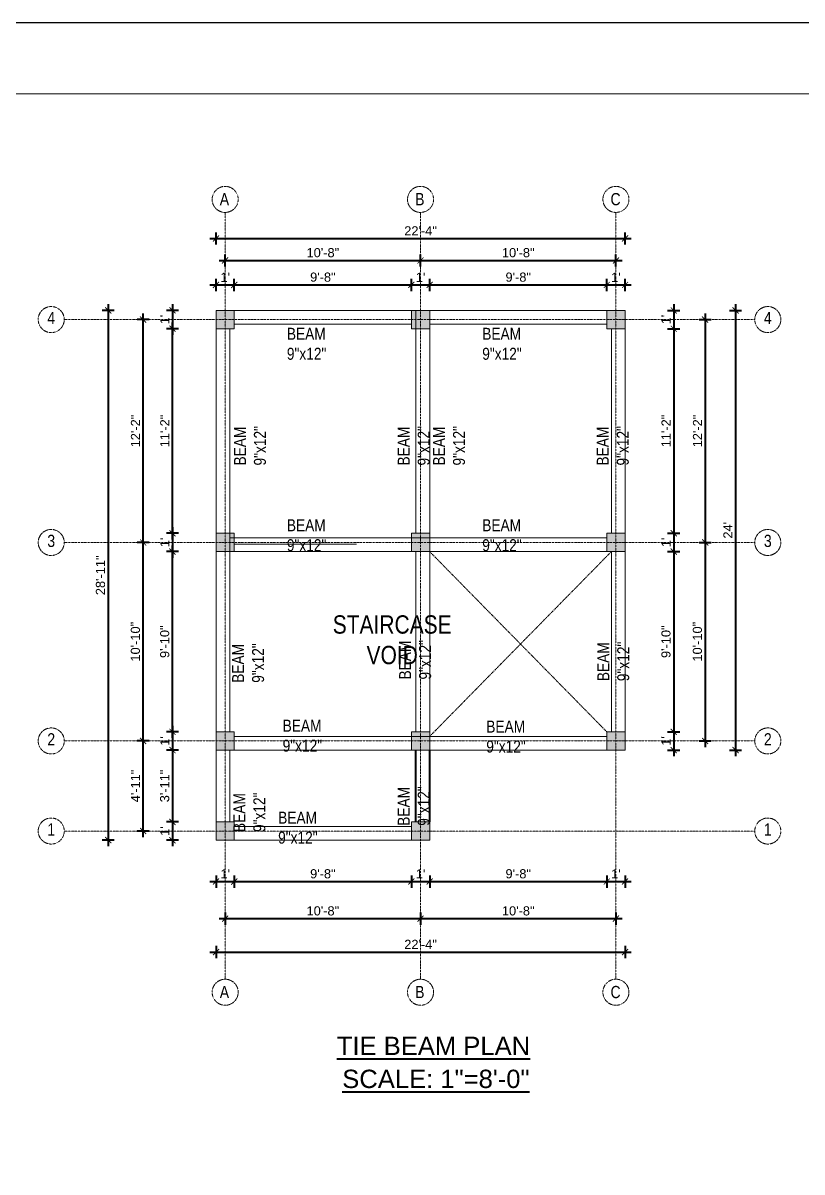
# Model space of a CAD drawing. Header units: inches. Extents: x 85856 to 287200, y -126184 to 75211.
# Drawn here: x 186849 to 187359, y -24156 to -23404 of the extents above; entities that cross this region are included whole.
import ezdxf
from ezdxf.enums import TextEntityAlignment as Align

# ---------------------------------------------------------------- set-up
doc = ezdxf.new("R2010")
doc.units = ezdxf.units.IN
doc.header["$LTSCALE"] = 0.5
doc.header["$MEASUREMENT"] = 0
doc.header["$PDMODE"] = 66
doc.linetypes.add('CENTER', pattern=[2, 1.25, -0.25, 0.25, -0.25])
for name, color, linetype, lineweight in [('Annotate-Lite.w', 177, 'Continuous', 9), ('Annotations-Bold.w', 177, 'Continuous', 13), ('ELE1', 3, 'Continuous', 9), ('wall', 1, 'Continuous', 40)]:
    doc.layers.add(name, color=color, linetype=linetype, lineweight=lineweight)
doc.styles.add('ARAIL', font='ARIALN.TTF')
doc.styles.add('ordinary', font='arial.ttf')
doc.styles.get("Standard").update_dxf_attribs({"font": 'arial.ttf'})
doc.dimstyles.new('1 by 96', dxfattribs={"dimtxt": 6, "dimasz": 4, "dimexe": 4, "dimexo": 4, "dimgap": 2, "dimtad": 1, "dimdec": 0, "dimzin": 0, "dimdsep": 46, "dimlunit": 4, "dimtxsty": 'Standard', "dimblk": 'ARCHTICK', "dimcen": 0, "dimdle": 4, "dimadec": 0, "dimazin": 0, "dimtfac": 1, "dimtdec": 0, "dimtix": 1, "dimtofl": 0, "dimtmove": 1, "dimatfit": 3, "dimldrblk": 'ARCHTICK', "dimfxl": 4, "dimfxlon": 1, "dimtolj": 1, "dimtzin": 0, "dimlwd": -1, "dimlwe": -1, "dimarcsym": 0})

# ---------------------------------------------------------------- blocks, each defined once
blk = doc.blocks.new('_ArchTick')
at = {"color": 0, "linetype": 'ByBlock', "const_width": 0.15}
blk.add_lwpolyline([(-0.5, -0.5), (0.5, 0.5)], dxfattribs=at)
blk = doc.blocks.new('*D769')
at = {"layer": 'Defpoints', "color": 0, "transparency": 16777216}
for p in [(186987.14, -23575.33), (186975.14, -23592.03), (186987.14, -23592.03)]:
    blk.add_point(p, dxfattribs=at)
at = {"layer": 'wall', "color": 0, "transparency": 16777216}
for p, q in [((186975.14, -23579.33), (186975.14, -23571.33)), ((186987.14, -23579.33), (186987.14, -23571.33)), ((186971.14, -23575.33), (186991.14, -23575.33))]:
    blk.add_line(p, q, dxfattribs=at)
at = {"layer": 'wall', "color": 0, "transparency": 16777216, "xscale": 4, "yscale": 4, "zscale": 4, "rotation": 180}
blk.add_blockref('_ArchTick', (186975.14, -23575.33), dxfattribs=at)
at = {"layer": 'wall', "color": 0, "transparency": 16777216, "xscale": 4, "yscale": 4, "zscale": 4}
blk.add_blockref('_ArchTick', (186987.14, -23575.33), dxfattribs=at)
at = {"layer": 'wall', "color": 0, "transparency": 16777216, "insert": (186981.14, -23570.32), "char_height": 6, "attachment_point": 5}
blk.add_mtext("\\A1;1'", dxfattribs=at)
blk = doc.blocks.new('*D770')
at = {"layer": 'Defpoints', "color": 0, "transparency": 16777216}
for p in [(187103.14, -23575.33), (186987.14, -23592.03), (187103.14, -23592.03)]:
    blk.add_point(p, dxfattribs=at)
at = {"layer": 'wall', "color": 0, "transparency": 16777216}
for p, q in [((186987.14, -23579.33), (186987.14, -23571.33)), ((187103.14, -23579.33), (187103.14, -23571.33)), ((186983.14, -23575.33), (187107.14, -23575.33))]:
    blk.add_line(p, q, dxfattribs=at)
at = {"layer": 'wall', "color": 0, "transparency": 16777216, "xscale": 4, "yscale": 4, "zscale": 4, "rotation": 180}
blk.add_blockref('_ArchTick', (186987.14, -23575.33), dxfattribs=at)
at = {"layer": 'wall', "color": 0, "transparency": 16777216, "xscale": 4, "yscale": 4, "zscale": 4}
blk.add_blockref('_ArchTick', (187103.14, -23575.33), dxfattribs=at)
at = {"layer": 'wall', "color": 0, "transparency": 16777216, "insert": (187045.14, -23570.27), "char_height": 6, "attachment_point": 5}
blk.add_mtext('\\A1;9\'-8"', dxfattribs=at)
blk = doc.blocks.new('*D771')
at = {"layer": 'Defpoints', "color": 0, "transparency": 16777216}
for p in [(187115.14, -23575.33), (187103.14, -23592.03), (187115.14, -23592.03)]:
    blk.add_point(p, dxfattribs=at)
at = {"layer": 'wall', "color": 0, "transparency": 16777216}
for p, q in [((187103.14, -23579.33), (187103.14, -23571.33)), ((187115.14, -23579.33), (187115.14, -23571.33)), ((187099.14, -23575.33), (187119.14, -23575.33))]:
    blk.add_line(p, q, dxfattribs=at)
at = {"layer": 'wall', "color": 0, "transparency": 16777216, "xscale": 4, "yscale": 4, "zscale": 4, "rotation": 180}
blk.add_blockref('_ArchTick', (187103.14, -23575.33), dxfattribs=at)
at = {"layer": 'wall', "color": 0, "transparency": 16777216, "xscale": 4, "yscale": 4, "zscale": 4}
blk.add_blockref('_ArchTick', (187115.14, -23575.33), dxfattribs=at)
at = {"layer": 'wall', "color": 0, "transparency": 16777216, "insert": (187109.14, -23570.32), "char_height": 6, "attachment_point": 5}
blk.add_mtext("\\A1;1'", dxfattribs=at)
blk = doc.blocks.new('*D772')
at = {"layer": 'Defpoints', "color": 0, "transparency": 16777216}
for p in [(187231.14, -23575.33), (187115.14, -23592.03), (187231.14, -23592.03)]:
    blk.add_point(p, dxfattribs=at)
at = {"layer": 'wall', "color": 0, "transparency": 16777216}
for p, q in [((187115.14, -23579.33), (187115.14, -23571.33)), ((187231.14, -23579.33), (187231.14, -23571.33)), ((187111.14, -23575.33), (187235.14, -23575.33))]:
    blk.add_line(p, q, dxfattribs=at)
at = {"layer": 'wall', "color": 0, "transparency": 16777216, "xscale": 4, "yscale": 4, "zscale": 4, "rotation": 180}
blk.add_blockref('_ArchTick', (187115.14, -23575.33), dxfattribs=at)
at = {"layer": 'wall', "color": 0, "transparency": 16777216, "xscale": 4, "yscale": 4, "zscale": 4}
blk.add_blockref('_ArchTick', (187231.14, -23575.33), dxfattribs=at)
at = {"layer": 'wall', "color": 0, "transparency": 16777216, "insert": (187173.14, -23570.27), "char_height": 6, "attachment_point": 5}
blk.add_mtext('\\A1;9\'-8"', dxfattribs=at)
blk = doc.blocks.new('*D773')
at = {"layer": 'Defpoints', "color": 0, "transparency": 16777216}
for p in [(187243.14, -23575.33), (187231.14, -23592.03), (187243.14, -23592.03)]:
    blk.add_point(p, dxfattribs=at)
at = {"layer": 'wall', "color": 0, "transparency": 16777216}
for p, q in [((187231.14, -23579.33), (187231.14, -23571.33)), ((187243.14, -23579.33), (187243.14, -23571.33)), ((187227.14, -23575.33), (187247.14, -23575.33))]:
    blk.add_line(p, q, dxfattribs=at)
at = {"layer": 'wall', "color": 0, "transparency": 16777216, "xscale": 4, "yscale": 4, "zscale": 4, "rotation": 180}
blk.add_blockref('_ArchTick', (187231.14, -23575.33), dxfattribs=at)
at = {"layer": 'wall', "color": 0, "transparency": 16777216, "xscale": 4, "yscale": 4, "zscale": 4}
blk.add_blockref('_ArchTick', (187243.14, -23575.33), dxfattribs=at)
at = {"layer": 'wall', "color": 0, "transparency": 16777216, "insert": (187237.14, -23570.32), "char_height": 6, "attachment_point": 5}
blk.add_mtext("\\A1;1'", dxfattribs=at)
blk = doc.blocks.new('*D774')
at = {"layer": 'Defpoints', "color": 0, "transparency": 16777216}
for p in [(187109.14, -23559.31), (186981.14, -23592.03), (187109.14, -23592.03)]:
    blk.add_point(p, dxfattribs=at)
at = {"layer": 'wall', "color": 0, "transparency": 16777216}
for p, q in [((186981.14, -23563.31), (186981.14, -23555.31)), ((187109.14, -23563.31), (187109.14, -23555.31)), ((186977.14, -23559.31), (187113.14, -23559.31))]:
    blk.add_line(p, q, dxfattribs=at)
at = {"layer": 'wall', "color": 0, "transparency": 16777216, "xscale": 4, "yscale": 4, "zscale": 4, "rotation": 180}
blk.add_blockref('_ArchTick', (186981.14, -23559.31), dxfattribs=at)
at = {"layer": 'wall', "color": 0, "transparency": 16777216, "xscale": 4, "yscale": 4, "zscale": 4}
blk.add_blockref('_ArchTick', (187109.14, -23559.31), dxfattribs=at)
at = {"layer": 'wall', "color": 0, "transparency": 16777216, "insert": (187045.14, -23554.25), "char_height": 6, "attachment_point": 5}
blk.add_mtext('\\A1;10\'-8"', dxfattribs=at)
blk = doc.blocks.new('*D775')
at = {"layer": 'Defpoints', "color": 0, "transparency": 16777216}
for p in [(187237.14, -23559.31), (187109.14, -23592.03), (187237.14, -23592.03)]:
    blk.add_point(p, dxfattribs=at)
at = {"layer": 'wall', "color": 0, "transparency": 16777216}
for p, q in [((187109.14, -23563.31), (187109.14, -23555.31)), ((187237.14, -23563.31), (187237.14, -23555.31)), ((187105.14, -23559.31), (187241.14, -23559.31))]:
    blk.add_line(p, q, dxfattribs=at)
at = {"layer": 'wall', "color": 0, "transparency": 16777216, "xscale": 4, "yscale": 4, "zscale": 4, "rotation": 180}
blk.add_blockref('_ArchTick', (187109.14, -23559.31), dxfattribs=at)
at = {"layer": 'wall', "color": 0, "transparency": 16777216, "xscale": 4, "yscale": 4, "zscale": 4}
blk.add_blockref('_ArchTick', (187237.14, -23559.31), dxfattribs=at)
at = {"layer": 'wall', "color": 0, "transparency": 16777216, "insert": (187173.14, -23554.25), "char_height": 6, "attachment_point": 5}
blk.add_mtext('\\A1;10\'-8"', dxfattribs=at)
blk = doc.blocks.new('*D776')
at = {"layer": 'Defpoints', "color": 0, "transparency": 16777216}
for p in [(187243.14, -23544.93), (186975.14, -23592.03), (187243.14, -23592.03)]:
    blk.add_point(p, dxfattribs=at)
at = {"layer": 'wall', "color": 0, "transparency": 16777216}
for p, q in [((186975.14, -23548.93), (186975.14, -23540.93)), ((187243.14, -23548.93), (187243.14, -23540.93)), ((186971.14, -23544.93), (187247.14, -23544.93))]:
    blk.add_line(p, q, dxfattribs=at)
at = {"layer": 'wall', "color": 0, "transparency": 16777216, "xscale": 4, "yscale": 4, "zscale": 4, "rotation": 180}
blk.add_blockref('_ArchTick', (186975.14, -23544.93), dxfattribs=at)
at = {"layer": 'wall', "color": 0, "transparency": 16777216, "xscale": 4, "yscale": 4, "zscale": 4}
blk.add_blockref('_ArchTick', (187243.14, -23544.93), dxfattribs=at)
at = {"layer": 'wall', "color": 0, "transparency": 16777216, "insert": (187109.14, -23539.92), "char_height": 6, "attachment_point": 5}
blk.add_mtext('\\A1;22\'-4"', dxfattribs=at)
blk = doc.blocks.new('*D777')
at = {"layer": 'Defpoints', "color": 0, "transparency": 16777216}
for p in [(186975.14, -23592.03), (186946.61, -23604.03), (186975.14, -23604.03)]:
    blk.add_point(p, dxfattribs=at)
at = {"layer": 'wall', "color": 0, "transparency": 16777216}
for p, q in [((186950.61, -23592.03), (186942.61, -23592.03)), ((186946.61, -23588.03), (186946.61, -23608.03)), ((186950.61, -23604.03), (186942.61, -23604.03))]:
    blk.add_line(p, q, dxfattribs=at)
at = {"layer": 'wall', "color": 0, "transparency": 16777216, "xscale": 4, "yscale": 4, "zscale": 4}
for p, rotation in [((186946.61, -23592.03), 90), ((186946.61, -23604.03), 270)]:
    blk.add_blockref('_ArchTick', p, dxfattribs=dict(at, rotation=rotation))
at = {"layer": 'wall', "color": 0, "transparency": 16777216, "insert": (186941.6, -23598.03), "char_height": 6, "attachment_point": 5, "rotation": 90}
blk.add_mtext("\\A1;1'", dxfattribs=at)
blk = doc.blocks.new('*D778')
at = {"layer": 'Defpoints', "color": 0, "transparency": 16777216}
for p in [(186975.14, -23738.03), (186946.61, -23750.03), (186975.14, -23750.03)]:
    blk.add_point(p, dxfattribs=at)
at = {"layer": 'wall', "color": 0, "transparency": 16777216}
for p, q in [((186946.61, -23734.03), (186946.61, -23754.03)), ((186950.61, -23738.03), (186942.61, -23738.03)), ((186950.61, -23750.03), (186942.61, -23750.03))]:
    blk.add_line(p, q, dxfattribs=at)
at = {"layer": 'wall', "color": 0, "transparency": 16777216, "xscale": 4, "yscale": 4, "zscale": 4}
for p, rotation in [((186946.61, -23738.03), 90), ((186946.61, -23750.03), 270)]:
    blk.add_blockref('_ArchTick', p, dxfattribs=dict(at, rotation=rotation))
at = {"layer": 'wall', "color": 0, "transparency": 16777216, "insert": (186941.6, -23744.03), "char_height": 6, "attachment_point": 5, "rotation": 90}
blk.add_mtext("\\A1;1'", dxfattribs=at)
blk = doc.blocks.new('*D779')
at = {"layer": 'Defpoints', "color": 0, "transparency": 16777216}
for p in [(186975.14, -23868.03), (186946.61, -23880.03), (186975.14, -23880.03)]:
    blk.add_point(p, dxfattribs=at)
at = {"layer": 'wall', "color": 0, "transparency": 16777216}
for p, q in [((186946.61, -23864.03), (186946.61, -23884.03)), ((186950.61, -23868.03), (186942.61, -23868.03)), ((186950.61, -23880.03), (186942.61, -23880.03))]:
    blk.add_line(p, q, dxfattribs=at)
at = {"layer": 'wall', "color": 0, "transparency": 16777216, "xscale": 4, "yscale": 4, "zscale": 4}
for p, rotation in [((186946.61, -23868.03), 90), ((186946.61, -23880.03), 270)]:
    blk.add_blockref('_ArchTick', p, dxfattribs=dict(at, rotation=rotation))
at = {"layer": 'wall', "color": 0, "transparency": 16777216, "insert": (186941.6, -23874.03), "char_height": 6, "attachment_point": 5, "rotation": 90}
blk.add_mtext("\\A1;1'", dxfattribs=at)
blk = doc.blocks.new('*D780')
at = {"layer": 'Defpoints', "color": 0, "transparency": 16777216}
for p in [(186975.14, -23880.03), (186946.61, -23927.03), (186975.14, -23927.03)]:
    blk.add_point(p, dxfattribs=at)
at = {"layer": 'wall', "color": 0, "transparency": 16777216}
for p, q in [((186950.61, -23880.03), (186942.61, -23880.03)), ((186946.61, -23876.03), (186946.61, -23931.03)), ((186950.61, -23927.03), (186942.61, -23927.03))]:
    blk.add_line(p, q, dxfattribs=at)
at = {"layer": 'wall', "color": 0, "transparency": 16777216, "xscale": 4, "yscale": 4, "zscale": 4}
for p, rotation in [((186946.61, -23880.03), 90), ((186946.61, -23927.03), 270)]:
    blk.add_blockref('_ArchTick', p, dxfattribs=dict(at, rotation=rotation))
at = {"layer": 'wall', "color": 0, "transparency": 16777216, "insert": (186941.54, -23903.53), "char_height": 6, "attachment_point": 5, "rotation": 90}
blk.add_mtext('\\A1;3\'-11"', dxfattribs=at)
blk = doc.blocks.new('*D781')
at = {"layer": 'Defpoints', "color": 0, "transparency": 16777216}
for p in [(186975.14, -23927.03), (186946.61, -23939.03), (186975.14, -23939.03)]:
    blk.add_point(p, dxfattribs=at)
at = {"layer": 'wall', "color": 0, "transparency": 16777216}
for p, q in [((186946.61, -23923.03), (186946.61, -23943.03)), ((186950.61, -23927.03), (186942.61, -23927.03)), ((186950.61, -23939.03), (186942.61, -23939.03))]:
    blk.add_line(p, q, dxfattribs=at)
at = {"layer": 'wall', "color": 0, "transparency": 16777216, "xscale": 4, "yscale": 4, "zscale": 4}
for p, rotation in [((186946.61, -23927.03), 90), ((186946.61, -23939.03), 270)]:
    blk.add_blockref('_ArchTick', p, dxfattribs=dict(at, rotation=rotation))
at = {"layer": 'wall', "color": 0, "transparency": 16777216, "insert": (186941.6, -23933.03), "char_height": 6, "attachment_point": 5, "rotation": 90}
blk.add_mtext("\\A1;1'", dxfattribs=at)
blk = doc.blocks.new('*D782')
at = {"layer": 'Defpoints', "color": 0, "transparency": 16777216}
for p in [(186927.4, -23874.03), (186975.14, -23874.03), (186975.14, -23933.03)]:
    blk.add_point(p, dxfattribs=at)
at = {"layer": 'wall', "color": 0, "transparency": 16777216}
for p, q in [((186927.4, -23937.03), (186927.4, -23870.03)), ((186931.4, -23874.03), (186923.4, -23874.03)), ((186931.4, -23933.03), (186923.4, -23933.03))]:
    blk.add_line(p, q, dxfattribs=at)
at = {"layer": 'wall', "color": 0, "transparency": 16777216, "xscale": 4, "yscale": 4, "zscale": 4}
for p, rotation in [((186927.4, -23874.03), 90), ((186927.4, -23933.03), 270)]:
    blk.add_blockref('_ArchTick', p, dxfattribs=dict(at, rotation=rotation))
at = {"layer": 'wall', "color": 0, "transparency": 16777216, "insert": (186922.39, -23903.53), "char_height": 6, "attachment_point": 5, "rotation": 90}
blk.add_mtext('\\A1;4\'-11"', dxfattribs=at)
blk = doc.blocks.new('*D783')
at = {"layer": 'Defpoints', "color": 0, "transparency": 16777216}
for p in [(186927.4, -23744.03), (186975.14, -23744.03), (186975.14, -23874.03)]:
    blk.add_point(p, dxfattribs=at)
at = {"layer": 'wall', "color": 0, "transparency": 16777216}
for p, q in [((186931.4, -23744.03), (186923.4, -23744.03)), ((186927.4, -23878.03), (186927.4, -23740.03)), ((186931.4, -23874.03), (186923.4, -23874.03))]:
    blk.add_line(p, q, dxfattribs=at)
at = {"layer": 'wall', "color": 0, "transparency": 16777216, "xscale": 4, "yscale": 4, "zscale": 4}
for p, rotation in [((186927.4, -23744.03), 90), ((186927.4, -23874.03), 270)]:
    blk.add_blockref('_ArchTick', p, dxfattribs=dict(at, rotation=rotation))
at = {"layer": 'wall', "color": 0, "transparency": 16777216, "insert": (186922.33, -23809.03), "char_height": 6, "attachment_point": 5, "rotation": 90}
blk.add_mtext('\\A1;10\'-10"', dxfattribs=at)
blk = doc.blocks.new('*D784')
at = {"layer": 'Defpoints', "color": 0, "transparency": 16777216}
for p in [(186927.4, -23598.03), (186975.14, -23598.03), (186975.14, -23744.03)]:
    blk.add_point(p, dxfattribs=at)
at = {"layer": 'wall', "color": 0, "transparency": 16777216}
for p, q in [((186927.4, -23748.03), (186927.4, -23594.03)), ((186931.4, -23598.03), (186923.4, -23598.03)), ((186931.4, -23744.03), (186923.4, -23744.03))]:
    blk.add_line(p, q, dxfattribs=at)
at = {"layer": 'wall', "color": 0, "transparency": 16777216, "xscale": 4, "yscale": 4, "zscale": 4}
for p, rotation in [((186927.4, -23598.03), 90), ((186927.4, -23744.03), 270)]:
    blk.add_blockref('_ArchTick', p, dxfattribs=dict(at, rotation=rotation))
at = {"layer": 'wall', "color": 0, "transparency": 16777216, "insert": (186922.39, -23671.03), "char_height": 6, "attachment_point": 5, "rotation": 90}
blk.add_mtext('\\A1;12\'-2"', dxfattribs=at)
blk = doc.blocks.new('*D785')
at = {"layer": 'Defpoints', "color": 0, "transparency": 16777216}
for p in [(186975.14, -23592.03), (186904.52, -23939.03), (186975.14, -23939.03)]:
    blk.add_point(p, dxfattribs=at)
at = {"layer": 'wall', "color": 0, "transparency": 16777216}
for p, q in [((186908.52, -23592.03), (186900.52, -23592.03)), ((186904.52, -23588.03), (186904.52, -23943.03)), ((186908.52, -23939.03), (186900.52, -23939.03))]:
    blk.add_line(p, q, dxfattribs=at)
at = {"layer": 'wall', "color": 0, "transparency": 16777216, "xscale": 4, "yscale": 4, "zscale": 4}
for p, rotation in [((186904.52, -23592.03), 90), ((186904.52, -23939.03), 270)]:
    blk.add_blockref('_ArchTick', p, dxfattribs=dict(at, rotation=rotation))
at = {"layer": 'wall', "color": 0, "transparency": 16777216, "insert": (186899.45, -23765.53), "char_height": 6, "attachment_point": 5, "rotation": 90}
blk.add_mtext('\\A1;28\'-11"', dxfattribs=at)
blk = doc.blocks.new('*D786')
at = {"layer": 'Defpoints', "color": 0, "transparency": 16777216}
for p in [(187243.14, -23592.03), (187243.14, -23604.03), (187275.01, -23604.03)]:
    blk.add_point(p, dxfattribs=at)
at = {"layer": 'wall', "color": 0, "transparency": 16777216}
for p, q in [((187271.01, -23592.03), (187279.01, -23592.03)), ((187275.01, -23588.03), (187275.01, -23608.03)), ((187271.01, -23604.03), (187279.01, -23604.03))]:
    blk.add_line(p, q, dxfattribs=at)
at = {"layer": 'wall', "color": 0, "transparency": 16777216, "xscale": 4, "yscale": 4, "zscale": 4}
for p, rotation in [((187275.01, -23592.03), 90), ((187275.01, -23604.03), 270)]:
    blk.add_blockref('_ArchTick', p, dxfattribs=dict(at, rotation=rotation))
at = {"layer": 'wall', "color": 0, "transparency": 16777216, "insert": (187270, -23598.03), "char_height": 6, "attachment_point": 5, "rotation": 90}
blk.add_mtext("\\A1;1'", dxfattribs=at)
blk = doc.blocks.new('*D787')
at = {"layer": 'Defpoints', "color": 0, "transparency": 16777216}
for p in [(187243.14, -23738.03), (187243.14, -23750.03), (187275.01, -23750.03)]:
    blk.add_point(p, dxfattribs=at)
at = {"layer": 'wall', "color": 0, "transparency": 16777216}
for p, q in [((187275.01, -23734.03), (187275.01, -23754.03)), ((187271.01, -23738.03), (187279.01, -23738.03)), ((187271.01, -23750.03), (187279.01, -23750.03))]:
    blk.add_line(p, q, dxfattribs=at)
at = {"layer": 'wall', "color": 0, "transparency": 16777216, "xscale": 4, "yscale": 4, "zscale": 4}
for p, rotation in [((187275.01, -23738.03), 90), ((187275.01, -23750.03), 270)]:
    blk.add_blockref('_ArchTick', p, dxfattribs=dict(at, rotation=rotation))
at = {"layer": 'wall', "color": 0, "transparency": 16777216, "insert": (187270, -23744.03), "char_height": 6, "attachment_point": 5, "rotation": 90}
blk.add_mtext("\\A1;1'", dxfattribs=at)
blk = doc.blocks.new('*D788')
at = {"layer": 'Defpoints', "color": 0, "transparency": 16777216}
for p in [(187243.14, -23598.03), (187243.14, -23744.03), (187295.61, -23744.03)]:
    blk.add_point(p, dxfattribs=at)
at = {"layer": 'wall', "color": 0, "transparency": 16777216}
for p, q in [((187295.61, -23594.03), (187295.61, -23748.03)), ((187291.61, -23598.03), (187299.61, -23598.03)), ((187291.61, -23744.03), (187299.61, -23744.03))]:
    blk.add_line(p, q, dxfattribs=at)
at = {"layer": 'wall', "color": 0, "transparency": 16777216, "xscale": 4, "yscale": 4, "zscale": 4}
for p, rotation in [((187295.61, -23598.03), 90), ((187295.61, -23744.03), 270)]:
    blk.add_blockref('_ArchTick', p, dxfattribs=dict(at, rotation=rotation))
at = {"layer": 'wall', "color": 0, "transparency": 16777216, "insert": (187290.6, -23671.03), "char_height": 6, "attachment_point": 5, "rotation": 90}
blk.add_mtext('\\A1;12\'-2"', dxfattribs=at)
blk = doc.blocks.new('*D789')
at = {"layer": 'Defpoints', "color": 0, "transparency": 16777216}
for p in [(187243.14, -23744.03), (187243.14, -23874.03), (187295.61, -23874.03)]:
    blk.add_point(p, dxfattribs=at)
at = {"layer": 'wall', "color": 0, "transparency": 16777216}
for p, q in [((187291.61, -23744.03), (187299.61, -23744.03)), ((187295.61, -23740.03), (187295.61, -23878.03)), ((187291.61, -23874.03), (187299.61, -23874.03))]:
    blk.add_line(p, q, dxfattribs=at)
at = {"layer": 'wall', "color": 0, "transparency": 16777216, "xscale": 4, "yscale": 4, "zscale": 4}
for p, rotation in [((187295.61, -23744.03), 90), ((187295.61, -23874.03), 270)]:
    blk.add_blockref('_ArchTick', p, dxfattribs=dict(at, rotation=rotation))
at = {"layer": 'wall', "color": 0, "transparency": 16777216, "insert": (187290.54, -23809.03), "char_height": 6, "attachment_point": 5, "rotation": 90}
blk.add_mtext('\\A1;10\'-10"', dxfattribs=at)
blk = doc.blocks.new('*D790')
at = {"layer": 'Defpoints', "color": 0, "transparency": 16777216}
for p in [(187243.14, -23880.03), (186975.14, -23939.03), (187243.14, -24012.29)]:
    blk.add_point(p, dxfattribs=at)
at = {"layer": 'wall', "color": 0, "transparency": 16777216}
for p, q in [((186971.14, -24012.29), (187247.14, -24012.29)), ((186975.14, -24008.29), (186975.14, -24016.29)), ((187243.14, -24008.29), (187243.14, -24016.29))]:
    blk.add_line(p, q, dxfattribs=at)
at = {"layer": 'wall', "color": 0, "transparency": 16777216, "xscale": 4, "yscale": 4, "zscale": 4, "rotation": 180}
blk.add_blockref('_ArchTick', (186975.14, -24012.29), dxfattribs=at)
at = {"layer": 'wall', "color": 0, "transparency": 16777216, "xscale": 4, "yscale": 4, "zscale": 4}
blk.add_blockref('_ArchTick', (187243.14, -24012.29), dxfattribs=at)
at = {"layer": 'wall', "color": 0, "transparency": 16777216, "insert": (187109.14, -24007.28), "char_height": 6, "attachment_point": 5}
blk.add_mtext('\\A1;22\'-4"', dxfattribs=at)
blk = doc.blocks.new('*D756')
at = {"layer": 'Defpoints', "color": 0, "transparency": 16777216}
for p in [(186946.61, -23750.03), (186975.14, -23750.03), (186975.14, -23868.03)]:
    blk.add_point(p, dxfattribs=at)
at = {"layer": 'wall', "color": 0, "transparency": 16777216}
for p, q in [((186950.61, -23750.03), (186942.61, -23750.03)), ((186946.61, -23872.03), (186946.61, -23746.03)), ((186950.61, -23868.03), (186942.61, -23868.03))]:
    blk.add_line(p, q, dxfattribs=at)
at = {"layer": 'wall', "color": 0, "transparency": 16777216, "xscale": 4, "yscale": 4, "zscale": 4}
for p, rotation in [((186946.61, -23750.03), 90), ((186946.61, -23868.03), 270)]:
    blk.add_blockref('_ArchTick', p, dxfattribs=dict(at, rotation=rotation))
at = {"layer": 'wall', "color": 0, "transparency": 16777216, "insert": (186941.55, -23809.03), "char_height": 6, "attachment_point": 5, "rotation": 90}
blk.add_mtext('\\A1;9\'-10"', dxfattribs=at)
blk = doc.blocks.new('*D757')
at = {"layer": 'Defpoints', "color": 0, "transparency": 16777216}
for p in [(186946.61, -23604.03), (186975.14, -23604.03), (186975.14, -23738.03)]:
    blk.add_point(p, dxfattribs=at)
at = {"layer": 'wall', "color": 0, "transparency": 16777216}
for p, q in [((186946.61, -23742.03), (186946.61, -23600.03)), ((186950.61, -23604.03), (186942.61, -23604.03)), ((186950.61, -23738.03), (186942.61, -23738.03))]:
    blk.add_line(p, q, dxfattribs=at)
at = {"layer": 'wall', "color": 0, "transparency": 16777216, "xscale": 4, "yscale": 4, "zscale": 4}
for p, rotation in [((186946.61, -23604.03), 90), ((186946.61, -23738.03), 270)]:
    blk.add_blockref('_ArchTick', p, dxfattribs=dict(at, rotation=rotation))
at = {"layer": 'wall', "color": 0, "transparency": 16777216, "insert": (186941.6, -23671.03), "char_height": 6, "attachment_point": 5, "rotation": 90}
blk.add_mtext('\\A1;11\'-2"', dxfattribs=at)
blk = doc.blocks.new('*D758')
at = {"layer": 'Defpoints', "color": 0, "transparency": 16777216}
for p in [(186981.14, -23939.03), (187109.14, -23939.03), (187109.14, -23990.43)]:
    blk.add_point(p, dxfattribs=at)
at = {"layer": 'wall', "color": 0, "transparency": 16777216}
for p, q in [((186977.14, -23990.43), (187113.14, -23990.43)), ((186981.14, -23986.43), (186981.14, -23994.43)), ((187109.14, -23986.43), (187109.14, -23994.43))]:
    blk.add_line(p, q, dxfattribs=at)
at = {"layer": 'wall', "color": 0, "transparency": 16777216, "xscale": 4, "yscale": 4, "zscale": 4, "rotation": 180}
blk.add_blockref('_ArchTick', (186981.14, -23990.43), dxfattribs=at)
at = {"layer": 'wall', "color": 0, "transparency": 16777216, "xscale": 4, "yscale": 4, "zscale": 4}
blk.add_blockref('_ArchTick', (187109.14, -23990.43), dxfattribs=at)
at = {"layer": 'wall', "color": 0, "transparency": 16777216, "insert": (187045.14, -23985.36), "char_height": 6, "attachment_point": 5}
blk.add_mtext('\\A1;10\'-8"', dxfattribs=at)
blk = doc.blocks.new('*D759')
at = {"layer": 'Defpoints', "color": 0, "transparency": 16777216}
for p in [(187237.14, -23880.03), (187109.14, -23939.03), (187237.14, -23990.43)]:
    blk.add_point(p, dxfattribs=at)
at = {"layer": 'wall', "color": 0, "transparency": 16777216}
for p, q in [((187105.14, -23990.43), (187241.14, -23990.43)), ((187109.14, -23986.43), (187109.14, -23994.43)), ((187237.14, -23986.43), (187237.14, -23994.43))]:
    blk.add_line(p, q, dxfattribs=at)
at = {"layer": 'wall', "color": 0, "transparency": 16777216, "xscale": 4, "yscale": 4, "zscale": 4, "rotation": 180}
blk.add_blockref('_ArchTick', (187109.14, -23990.43), dxfattribs=at)
at = {"layer": 'wall', "color": 0, "transparency": 16777216, "xscale": 4, "yscale": 4, "zscale": 4}
blk.add_blockref('_ArchTick', (187237.14, -23990.43), dxfattribs=at)
at = {"layer": 'wall', "color": 0, "transparency": 16777216, "insert": (187173.14, -23985.36), "char_height": 6, "attachment_point": 5}
blk.add_mtext('\\A1;10\'-8"', dxfattribs=at)
blk = doc.blocks.new('*D760')
at = {"layer": 'Defpoints', "color": 0, "transparency": 16777216}
for p in [(186975.14, -23939.03), (186987.14, -23939.03), (186987.14, -23966.13)]:
    blk.add_point(p, dxfattribs=at)
at = {"layer": 'wall', "color": 0, "transparency": 16777216}
for p, q in [((186975.14, -23962.13), (186975.14, -23970.13)), ((186987.14, -23962.13), (186987.14, -23970.13)), ((186971.14, -23966.13), (186991.14, -23966.13))]:
    blk.add_line(p, q, dxfattribs=at)
at = {"layer": 'wall', "color": 0, "transparency": 16777216, "xscale": 4, "yscale": 4, "zscale": 4, "rotation": 180}
blk.add_blockref('_ArchTick', (186975.14, -23966.13), dxfattribs=at)
at = {"layer": 'wall', "color": 0, "transparency": 16777216, "xscale": 4, "yscale": 4, "zscale": 4}
blk.add_blockref('_ArchTick', (186987.14, -23966.13), dxfattribs=at)
at = {"layer": 'wall', "color": 0, "transparency": 16777216, "insert": (186981.14, -23961.11), "char_height": 6, "attachment_point": 5}
blk.add_mtext("\\A1;1'", dxfattribs=at)
blk = doc.blocks.new('*D761')
at = {"layer": 'Defpoints', "color": 0, "transparency": 16777216}
for p in [(186987.14, -23939.03), (187103.14, -23939.03), (187103.14, -23966.13)]:
    blk.add_point(p, dxfattribs=at)
at = {"layer": 'wall', "color": 0, "transparency": 16777216}
for p, q in [((186987.14, -23962.13), (186987.14, -23970.13)), ((187103.14, -23962.13), (187103.14, -23970.13)), ((186983.14, -23966.13), (187107.14, -23966.13))]:
    blk.add_line(p, q, dxfattribs=at)
at = {"layer": 'wall', "color": 0, "transparency": 16777216, "xscale": 4, "yscale": 4, "zscale": 4, "rotation": 180}
blk.add_blockref('_ArchTick', (186987.14, -23966.13), dxfattribs=at)
at = {"layer": 'wall', "color": 0, "transparency": 16777216, "xscale": 4, "yscale": 4, "zscale": 4}
blk.add_blockref('_ArchTick', (187103.14, -23966.13), dxfattribs=at)
at = {"layer": 'wall', "color": 0, "transparency": 16777216, "insert": (187045.14, -23961.06), "char_height": 6, "attachment_point": 5}
blk.add_mtext('\\A1;9\'-8"', dxfattribs=at)
blk = doc.blocks.new('*D762')
at = {"layer": 'Defpoints', "color": 0, "transparency": 16777216}
for p in [(187103.14, -23939.03), (187115.14, -23939.03), (187115.14, -23966.13)]:
    blk.add_point(p, dxfattribs=at)
at = {"layer": 'wall', "color": 0, "transparency": 16777216}
for p, q in [((187103.14, -23962.13), (187103.14, -23970.13)), ((187115.14, -23962.13), (187115.14, -23970.13)), ((187099.14, -23966.13), (187119.14, -23966.13))]:
    blk.add_line(p, q, dxfattribs=at)
at = {"layer": 'wall', "color": 0, "transparency": 16777216, "xscale": 4, "yscale": 4, "zscale": 4, "rotation": 180}
blk.add_blockref('_ArchTick', (187103.14, -23966.13), dxfattribs=at)
at = {"layer": 'wall', "color": 0, "transparency": 16777216, "xscale": 4, "yscale": 4, "zscale": 4}
blk.add_blockref('_ArchTick', (187115.14, -23966.13), dxfattribs=at)
at = {"layer": 'wall', "color": 0, "transparency": 16777216, "insert": (187109.14, -23961.11), "char_height": 6, "attachment_point": 5}
blk.add_mtext("\\A1;1'", dxfattribs=at)
blk = doc.blocks.new('*D763')
at = {"layer": 'Defpoints', "color": 0, "transparency": 16777216}
for p in [(187231.14, -23880.03), (187115.14, -23939.03), (187231.14, -23966.13)]:
    blk.add_point(p, dxfattribs=at)
at = {"layer": 'wall', "color": 0, "transparency": 16777216}
for p, q in [((187115.14, -23962.13), (187115.14, -23970.13)), ((187231.14, -23962.13), (187231.14, -23970.13)), ((187111.14, -23966.13), (187235.14, -23966.13))]:
    blk.add_line(p, q, dxfattribs=at)
at = {"layer": 'wall', "color": 0, "transparency": 16777216, "xscale": 4, "yscale": 4, "zscale": 4, "rotation": 180}
blk.add_blockref('_ArchTick', (187115.14, -23966.13), dxfattribs=at)
at = {"layer": 'wall', "color": 0, "transparency": 16777216, "xscale": 4, "yscale": 4, "zscale": 4}
blk.add_blockref('_ArchTick', (187231.14, -23966.13), dxfattribs=at)
at = {"layer": 'wall', "color": 0, "transparency": 16777216, "insert": (187173.14, -23961.06), "char_height": 6, "attachment_point": 5}
blk.add_mtext('\\A1;9\'-8"', dxfattribs=at)
blk = doc.blocks.new('*D764')
at = {"layer": 'Defpoints', "color": 0, "transparency": 16777216}
for p in [(187231.14, -23880.03), (187243.14, -23880.03), (187243.14, -23966.13)]:
    blk.add_point(p, dxfattribs=at)
at = {"layer": 'wall', "color": 0, "transparency": 16777216}
for p, q in [((187231.14, -23962.13), (187231.14, -23970.13)), ((187243.14, -23962.13), (187243.14, -23970.13)), ((187227.14, -23966.13), (187247.14, -23966.13))]:
    blk.add_line(p, q, dxfattribs=at)
at = {"layer": 'wall', "color": 0, "transparency": 16777216, "xscale": 4, "yscale": 4, "zscale": 4, "rotation": 180}
blk.add_blockref('_ArchTick', (187231.14, -23966.13), dxfattribs=at)
at = {"layer": 'wall', "color": 0, "transparency": 16777216, "xscale": 4, "yscale": 4, "zscale": 4}
blk.add_blockref('_ArchTick', (187243.14, -23966.13), dxfattribs=at)
at = {"layer": 'wall', "color": 0, "transparency": 16777216, "insert": (187237.14, -23961.11), "char_height": 6, "attachment_point": 5}
blk.add_mtext("\\A1;1'", dxfattribs=at)
blk = doc.blocks.new('*D765')
at = {"layer": 'Defpoints', "color": 0, "transparency": 16777216}
for p in [(187243.14, -23604.03), (187243.14, -23738.03), (187275.01, -23738.03)]:
    blk.add_point(p, dxfattribs=at)
at = {"layer": 'wall', "color": 0, "transparency": 16777216}
for p, q in [((187275.01, -23600.03), (187275.01, -23742.03)), ((187271.01, -23604.03), (187279.01, -23604.03)), ((187271.01, -23738.03), (187279.01, -23738.03))]:
    blk.add_line(p, q, dxfattribs=at)
at = {"layer": 'wall', "color": 0, "transparency": 16777216, "xscale": 4, "yscale": 4, "zscale": 4}
for p, rotation in [((187275.01, -23604.03), 90), ((187275.01, -23738.03), 270)]:
    blk.add_blockref('_ArchTick', p, dxfattribs=dict(at, rotation=rotation))
at = {"layer": 'wall', "color": 0, "transparency": 16777216, "insert": (187270, -23671.03), "char_height": 6, "attachment_point": 5, "rotation": 90}
blk.add_mtext('\\A1;11\'-2"', dxfattribs=at)
blk = doc.blocks.new('*D766')
at = {"layer": 'Defpoints', "color": 0, "transparency": 16777216}
for p in [(187243.14, -23750.03), (187243.14, -23868.03), (187275.01, -23868.03)]:
    blk.add_point(p, dxfattribs=at)
at = {"layer": 'wall', "color": 0, "transparency": 16777216}
for p, q in [((187271.01, -23750.03), (187279.01, -23750.03)), ((187275.01, -23746.03), (187275.01, -23872.03)), ((187271.01, -23868.03), (187279.01, -23868.03))]:
    blk.add_line(p, q, dxfattribs=at)
at = {"layer": 'wall', "color": 0, "transparency": 16777216, "xscale": 4, "yscale": 4, "zscale": 4}
for p, rotation in [((187275.01, -23750.03), 90), ((187275.01, -23868.03), 270)]:
    blk.add_blockref('_ArchTick', p, dxfattribs=dict(at, rotation=rotation))
at = {"layer": 'wall', "color": 0, "transparency": 16777216, "insert": (187269.95, -23809.03), "char_height": 6, "attachment_point": 5, "rotation": 90}
blk.add_mtext('\\A1;9\'-10"', dxfattribs=at)
blk = doc.blocks.new('*D767')
at = {"layer": 'Defpoints', "color": 0, "transparency": 16777216}
for p in [(187243.14, -23868.03), (187243.14, -23880.03), (187275.01, -23880.03)]:
    blk.add_point(p, dxfattribs=at)
at = {"layer": 'wall', "color": 0, "transparency": 16777216}
for p, q in [((187275.01, -23864.03), (187275.01, -23884.03)), ((187271.01, -23868.03), (187279.01, -23868.03)), ((187271.01, -23880.03), (187279.01, -23880.03))]:
    blk.add_line(p, q, dxfattribs=at)
at = {"layer": 'wall', "color": 0, "transparency": 16777216, "xscale": 4, "yscale": 4, "zscale": 4}
for p, rotation in [((187275.01, -23868.03), 90), ((187275.01, -23880.03), 270)]:
    blk.add_blockref('_ArchTick', p, dxfattribs=dict(at, rotation=rotation))
at = {"layer": 'wall', "color": 0, "transparency": 16777216, "insert": (187270, -23874.03), "char_height": 6, "attachment_point": 5, "rotation": 90}
blk.add_mtext("\\A1;1'", dxfattribs=at)
blk = doc.blocks.new('*D768')
at = {"layer": 'Defpoints', "color": 0, "transparency": 16777216}
for p in [(187243.14, -23592.03), (187243.14, -23880.03), (187315.51, -23880.03)]:
    blk.add_point(p, dxfattribs=at)
at = {"layer": 'wall', "color": 0, "transparency": 16777216}
for p, q in [((187311.51, -23592.03), (187319.51, -23592.03)), ((187315.51, -23588.03), (187315.51, -23884.03)), ((187311.51, -23880.03), (187319.51, -23880.03))]:
    blk.add_line(p, q, dxfattribs=at)
at = {"layer": 'wall', "color": 0, "transparency": 16777216, "xscale": 4, "yscale": 4, "zscale": 4}
for p, rotation in [((187315.51, -23592.03), 90), ((187315.51, -23880.03), 270)]:
    blk.add_blockref('_ArchTick', p, dxfattribs=dict(at, rotation=rotation))
at = {"layer": 'wall', "color": 0, "transparency": 16777216, "insert": (187310.5, -23736.03), "char_height": 6, "attachment_point": 5, "rotation": 90}
blk.add_mtext("\\A1;24'", dxfattribs=at)

msp = doc.modelspace()

# ---------------------------------------------------------------- hatches: boundary and pattern name
at = {"layer": 'wall'}
for points in [[(186975.14, -23592.03), (186975.14, -23604.03), (186987.14, -23604.03), (186987.14, -23592.03)], [(187115.14, -23592.03), (187103.14, -23592.03), (187103.14, -23604.03), (187115.14, -23604.03)], [(187243.14, -23592.03), (187231.14, -23592.03), (187231.14, -23604.03), (187243.14, -23604.03)], [(186987.14, -23738.03), (186975.14, -23738.03), (186975.14, -23750.03), (186987.14, -23750.03)], [(187115.14, -23738.03), (187103.14, -23738.03), (187103.14, -23750.03), (187115.14, -23750.03)], [(187243.14, -23738.03), (187231.14, -23738.03), (187231.14, -23750.03), (187243.14, -23750.03)], [(186987.14, -23868.03), (186975.14, -23868.03), (186975.14, -23880.03), (186987.14, -23880.03)], [(187115.14, -23868.03), (187103.14, -23868.03), (187103.14, -23880.03), (187115.14, -23880.03)], [(187243.14, -23868.03), (187231.14, -23868.03), (187231.14, -23880.03), (187243.14, -23880.03)], [(186987.14, -23927.03), (186975.14, -23927.03), (186975.14, -23939.03), (186987.14, -23939.03)], [(187115.14, -23927.03), (187103.14, -23927.03), (187103.14, -23939.03), (187115.14, -23939.03)]]:
    msp.add_hatch(color=256, dxfattribs=at).paths.add_polyline_path(points)

# ---------------------------------------------------------------- linework, layer by layer
at = {"layer": 'Annotate-Lite.w'}
msp.add_line((186975.14, -23592.03), (186975.14, -23604.03), dxfattribs=at)
at = {"layer": 'Annotate-Lite.w', "color": 1}
for p, q in [((186975.14, -23592.03), (187243.14, -23592.03)), ((186975.14, -23592.03), (186975.14, -23751.03)), ((187106.14, -23592.03), (187106.14, -23738.03)), ((187115.14, -23592.03), (187115.14, -23738.03)), ((187243.14, -23592.03), (187243.14, -23738.03)), ((186987.14, -23601.03), (187103.14, -23601.03)), ((187115.14, -23601.03), (187231.14, -23601.03)), ((186984.14, -23604.03), (186984.14, -23868.03)), ((187234.14, -23604.03), (187234.14, -23738.03)), ((187234.14, -23706.03), (187234.14, -23738.03)), ((187243.14, -23706.03), (187243.14, -23739.03)), ((187231.14, -23741.03), (186984.14, -23741.03)), ((186975.14, -23750.03), (186975.14, -23939.03)), ((187231.14, -23750.03), (186984.14, -23750.03)), ((187067.14, -23745.03), (186987.14, -23745.03)), ((187106.14, -23750.03), (187106.14, -23868.03)), ((187115.14, -23750.03), (187115.14, -23868.03)), ((187234.14, -23750.03), (187234.14, -23868.03)), ((187243.14, -23750.03), (187243.14, -23868.03)), ((187234.14, -23829.03), (187234.14, -23868.03)), ((187243.14, -23829.03), (187243.14, -23870.03)), ((187231.14, -23871.03), (186987.14, -23871.03)), ((186984.14, -23880.03), (186984.14, -23927.03)), ((187243.14, -23880.03), (186987.14, -23880.03)), ((186987.14, -23930.03), (187016.14, -23930.03)), ((186987.14, -23930.03), (187103.14, -23930.03)), ((186975.14, -23939.03), (187016.14, -23939.03)), ((186987.14, -23939.03), (187115.14, -23939.03))]:
    msp.add_line(p, q, dxfattribs=at)
at = {"layer": 'Annotate-Lite.w'}
for points in [[(186975.14, -23592.03), (186987.14, -23592.03), (186987.14, -23604.03), (186975.14, -23604.03)], [(187103.14, -23592.03), (187115.14, -23592.03), (187115.14, -23604.03), (187103.14, -23604.03)], [(187231.14, -23592.03), (187243.14, -23592.03), (187243.14, -23604.03), (187231.14, -23604.03)], [(186975.14, -23738.03), (186987.14, -23738.03), (186987.14, -23750.03), (186975.14, -23750.03)], [(187103.14, -23738.03), (187115.14, -23738.03), (187115.14, -23750.03), (187103.14, -23750.03)], [(187231.14, -23738.03), (187243.14, -23738.03), (187243.14, -23750.03), (187231.14, -23750.03)], [(186975.14, -23868.03), (186987.14, -23868.03), (186987.14, -23880.03), (186975.14, -23880.03)], [(187103.14, -23868.03), (187115.14, -23868.03), (187115.14, -23880.03), (187103.14, -23880.03)], [(187231.14, -23868.03), (187243.14, -23868.03), (187243.14, -23880.03), (187231.14, -23880.03)], [(186975.14, -23927.03), (186987.14, -23927.03), (186987.14, -23939.03), (186975.14, -23939.03)], [(187103.14, -23927.03), (187115.14, -23927.03), (187115.14, -23939.03), (187103.14, -23939.03)]]:
    msp.add_lwpolyline(points, close=True, dxfattribs=at)
at = {"layer": 'Annotations-Bold.w', "color": 0, "linetype": 'CENTER', "ltscale": 0.3}
for p, q in [((186981.14, -23527.85), (186981.14, -24030.08)), ((187109.14, -23527.85), (187109.14, -24030.08)), ((187237.14, -23527.85), (187237.14, -24030.08)), ((187328.12, -23598.03), (186875.71, -23598.03)), ((187328.12, -23744.03), (186875.71, -23744.03)), ((187115.14, -23871.03), (187234.14, -23750.03)), ((187115.14, -23750.03), (187231.14, -23868.03)), ((187328.12, -23874.03), (186875.71, -23874.03)), ((187328.12, -23933.03), (186875.71, -23933.03))]:
    msp.add_line(p, q, dxfattribs=at)
for centre in [(186981.14, -23519.31), (187109.14, -23519.31), (187237.14, -23519.31), (186867.18, -23598.03), (187336.65, -23598.03), (186867.18, -23744.03), (187336.65, -23744.03), (186867.18, -23874.03), (187336.65, -23874.03), (186867.18, -23933.03), (187336.65, -23933.03), (186981.14, -24038.62), (187109.14, -24038.62), (187237.14, -24038.62)]:
    msp.add_circle(centre, 8.53, dxfattribs=at)
at = {"layer": 'Defpoints'}
msp.add_lwpolyline([(188922.9, -23403.77), (185745.3, -23403.77), (185745.3, -25651.74), (188922.9, -25651.74)], close=True, dxfattribs=at)
at = {"layer": 'ELE1'}
msp.add_lwpolyline([(185791.62, -23450.09), (188876.58, -23450.09), (188876.58, -25605.42), (185791.62, -25605.42)], close=True, dxfattribs=at)
msp.add_lwpolyline([(185791.62, -23450.09), (188876.58, -23450.09), (188876.58, -25605.42), (185791.62, -25605.42)], close=True, dxfattribs=at)
at = {"layer": 'wall'}
for p, q in [((187234.14, -23750.03), (187234.14, -23750.03)), ((187231.14, -23868.03), (187231.14, -23868.03)), ((187106.14, -23927.03), (187106.14, -23880.03)), ((187115.14, -23927.03), (187115.14, -23880.03))]:
    msp.add_line(p, q, dxfattribs=at)

# ---------------------------------------------------------------- texts
at = {"layer": 'Annotations-Bold.w', "color": 0, "linetype": 'CENTER', "ltscale": 0.3, "style": 'ARAIL'}
for s, insert, char_height, attachment_point in [('A', (186977.6, -23515.17), 8, 1), ('B', (187105.6, -23515.17), 8, 1), ('C', (187233.6, -23515.17), 8, 1), ('4', (186864.63, -23592.98), 8, 1), ('4', (187334.1, -23592.98), 8, 1), ('BEAM 9"x12"', (187021.56, -23603.44), 7.84, 1), ('BEAM 9"x12"', (187149.56, -23603.44), 7.84, 1), ('BEAM 9"x12"', (187021.56, -23728.83), 7.84, 1), ('BEAM 9"x12"', (187149.56, -23728.83), 7.84, 1), ('3', (186864.63, -23738.98), 8, 1), ('3', (187334.1, -23738.98), 8, 1), ('STAIRCASE\\P VOID', (187090.57, -23791.74), 12, 2), ('BEAM 9"x12"', (187018.79, -23860.13), 7.84, 1), ('BEAM 9"x12"', (187152.21, -23860.7), 7.84, 1), ('2', (186864.63, -23868.98), 8, 1), ('2', (187334.1, -23868.98), 8, 1), ('BEAM 9"x12"', (187015.85, -23920.38), 7.84, 1), ('1', (186864.63, -23927.98), 8, 1), ('1', (187334.1, -23927.98), 8, 1), ('A', (186977.6, -24034.48), 8, 1), ('B', (187105.6, -24034.48), 8, 1), ('C', (187233.6, -24034.48), 8, 1)]:
    msp.add_mtext_dynamic_manual_height_columns(s, width=6.5393, gutter_width=100, heights=[0], dxfattribs=dict(at, insert=insert, char_height=char_height, attachment_point=attachment_point))
at = {"layer": 'Annotations-Bold.w', "color": 0, "linetype": 'CENTER', "ltscale": 0.3, "char_height": 7.84, "attachment_point": 1, "rotation": 90, "style": 'ARAIL'}
for insert in [(186986.93, -23693.62), (187094.19, -23693.62), (187117.34, -23693.62), (187224.61, -23693.62), (186985.7, -23835.93), (187095.12, -23833.79), (187224.96, -23834.87), (186986.54, -23933.68), (187094.21, -23929.6)]:
    msp.add_mtext_dynamic_manual_height_columns('BEAM 9"x12"', width=6.5393, gutter_width=100, heights=[0], dxfattribs=dict(at, insert=insert))
at = {"layer": 'wall', "style": 'ordinary'}
for s, p in [('%%UTIE BEAM PLAN', (187117.61, -24073.75)), ('%%USCALE: 1"=8\'-0"', (187119.2, -24095.36))]:
    msp.add_text(s, height=12, dxfattribs=at).set_placement(p, align=Align.MIDDLE_CENTER)

# ---------------------------------------------------------------- dimensions: what is measured, and where the dimension line sits
at = {"layer": 'wall'}
for base, p1, p2, picture, middle in [((187243.14, -23544.93), (186975.14, -23592.03), (187243.14, -23592.03), '*D776', (187109.14, -23539.92)), ((187109.14, -23559.31), (186981.14, -23592.03), (187109.14, -23592.03), '*D774', (187045.14, -23554.25)), ((187237.14, -23559.31), (187109.14, -23592.03), (187237.14, -23592.03), '*D775', (187173.14, -23554.25)), ((186987.14, -23575.33), (186975.14, -23592.03), (186987.14, -23592.03), '*D769', (186981.14, -23570.32)), ((187103.14, -23575.33), (186987.14, -23592.03), (187103.14, -23592.03), '*D770', (187045.14, -23570.27)), ((187115.14, -23575.33), (187103.14, -23592.03), (187115.14, -23592.03), '*D771', (187109.14, -23570.32)), ((187231.14, -23575.33), (187115.14, -23592.03), (187231.14, -23592.03), '*D772', (187173.14, -23570.27)), ((187243.14, -23575.33), (187231.14, -23592.03), (187243.14, -23592.03), '*D773', (187237.14, -23570.32)), ((187243.14, -24012.29), (186975.14, -23939.03), (187243.14, -23880.03), '*D790', (187109.14, -24007.28)), ((187237.14, -23990.43), (187109.14, -23939.03), (187237.14, -23880.03), '*D759', (187173.14, -23985.36)), ((187231.14, -23966.13), (187115.14, -23939.03), (187231.14, -23880.03), '*D763', (187173.14, -23961.06)), ((187243.14, -23966.13), (187231.14, -23880.03), (187243.14, -23880.03), '*D764', (187237.14, -23961.11)), ((186987.14, -23966.13), (186975.14, -23939.03), (186987.14, -23939.03), '*D760', (186981.14, -23961.11)), ((187109.14, -23990.43), (186981.14, -23939.03), (187109.14, -23939.03), '*D758', (187045.14, -23985.36)), ((187103.14, -23966.13), (186987.14, -23939.03), (187103.14, -23939.03), '*D761', (187045.14, -23961.06)), ((187115.14, -23966.13), (187103.14, -23939.03), (187115.14, -23939.03), '*D762', (187109.14, -23961.11))]:
    dim = msp.add_linear_dim(base=base, p1=p1, p2=p2, dimstyle='1 by 96', dxfattribs=at)
    dim.commit()
    dim.dimension.update_dxf_attribs({"geometry": picture, "text_midpoint": middle})
for base, p1, p2, picture, middle in [((186904.52, -23939.03), (186975.14, -23592.03), (186975.14, -23939.03), '*D785', (186899.45, -23765.53)), ((186927.4, -23598.03), (186975.14, -23744.03), (186975.14, -23598.03), '*D784', (186922.39, -23671.03)), ((186946.61, -23604.03), (186975.14, -23592.03), (186975.14, -23604.03), '*D777', (186941.6, -23598.03)), ((187275.01, -23604.03), (187243.14, -23592.03), (187243.14, -23604.03), '*D786', (187270, -23598.03)), ((187315.51, -23880.03), (187243.14, -23592.03), (187243.14, -23880.03), '*D768', (187310.5, -23736.03)), ((187295.61, -23744.03), (187243.14, -23598.03), (187243.14, -23744.03), '*D788', (187290.6, -23671.03)), ((186946.61, -23604.03), (186975.14, -23738.03), (186975.14, -23604.03), '*D757', (186941.6, -23671.03)), ((187275.01, -23738.03), (187243.14, -23604.03), (187243.14, -23738.03), '*D765', (187270, -23671.03)), ((186946.61, -23750.03), (186975.14, -23738.03), (186975.14, -23750.03), '*D778', (186941.6, -23744.03)), ((187275.01, -23750.03), (187243.14, -23738.03), (187243.14, -23750.03), '*D787', (187270, -23744.03)), ((186927.4, -23744.03), (186975.14, -23874.03), (186975.14, -23744.03), '*D783', (186922.33, -23809.03)), ((187295.61, -23874.03), (187243.14, -23744.03), (187243.14, -23874.03), '*D789', (187290.54, -23809.03)), ((186946.61, -23750.03), (186975.14, -23868.03), (186975.14, -23750.03), '*D756', (186941.55, -23809.03)), ((187275.01, -23868.03), (187243.14, -23750.03), (187243.14, -23868.03), '*D766', (187269.95, -23809.03)), ((186946.61, -23880.03), (186975.14, -23868.03), (186975.14, -23880.03), '*D779', (186941.6, -23874.03)), ((187275.01, -23880.03), (187243.14, -23868.03), (187243.14, -23880.03), '*D767', (187270, -23874.03)), ((186927.4, -23874.03), (186975.14, -23933.03), (186975.14, -23874.03), '*D782', (186922.39, -23903.53)), ((186946.61, -23927.03), (186975.14, -23880.03), (186975.14, -23927.03), '*D780', (186941.54, -23903.53)), ((186946.61, -23939.03), (186975.14, -23927.03), (186975.14, -23939.03), '*D781', (186941.6, -23933.03))]:
    dim = msp.add_linear_dim(base=base, p1=p1, p2=p2, angle=90, dimstyle='1 by 96', dxfattribs=at)
    dim.commit()
    dim.dimension.update_dxf_attribs({"geometry": picture, "text_midpoint": middle})

doc.saveas('drawing.dxf')
